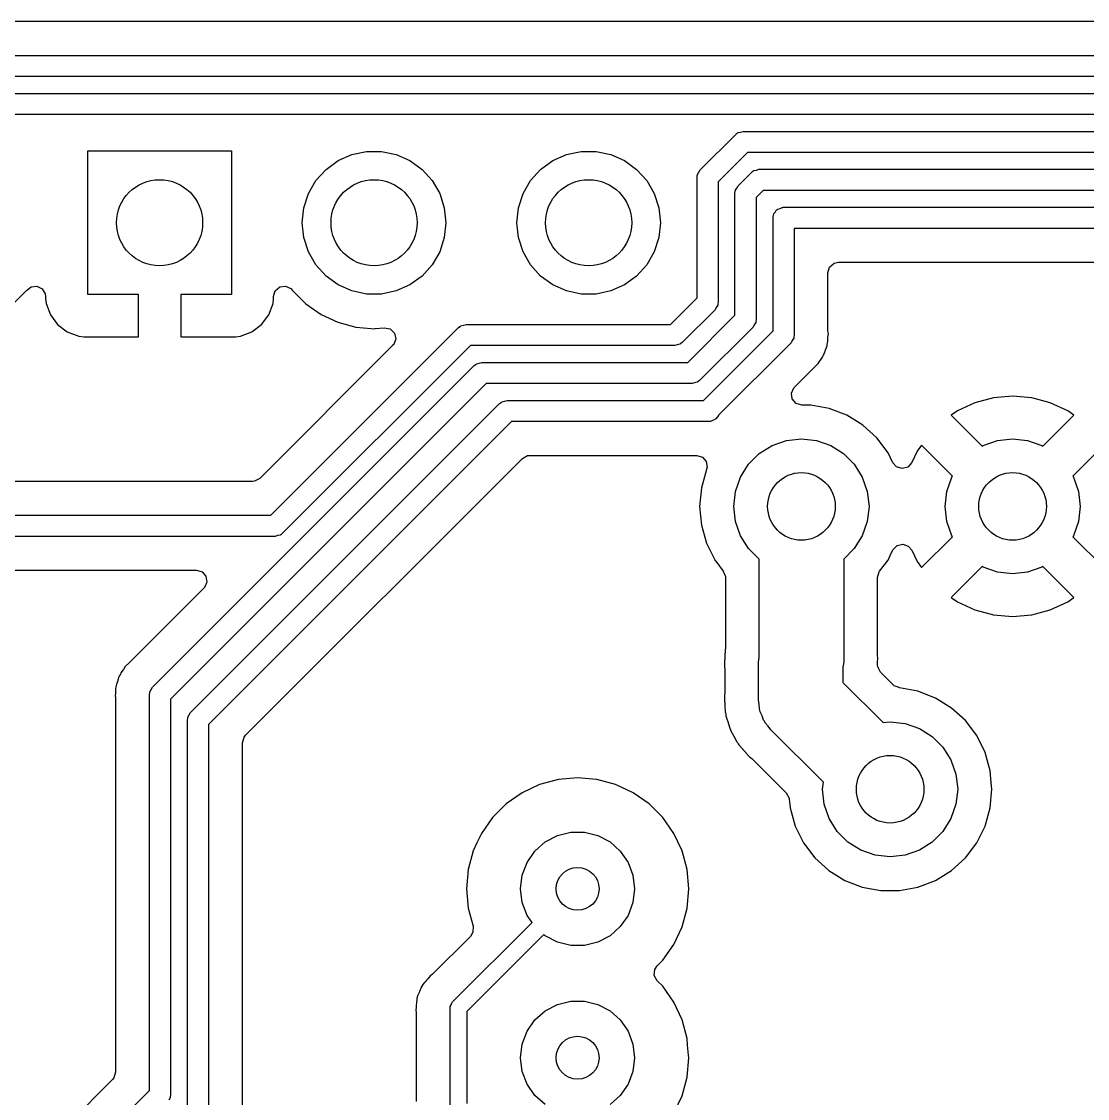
# Model space of a CAD drawing. Extents: x 0.79 to 7.48, y -4.92 to -0.79.
# Drawn here: x 4.741 to 5.238, y -1.988 to -1.485 of the extents above; entities that cross this region are included whole.
import ezdxf

# ---------------------------------------------------------------- set-up
doc = ezdxf.new("R2010")
doc.units = 0
doc.header["$MEASUREMENT"] = 0
doc.layers.add('BLACK', color=7, linetype='CONTINUOUS')

msp = doc.modelspace()

# ---------------------------------------------------------------- linework, layer by layer
at = {"layer": 'BLACK', "linetype": 'CONTINUOUS'}
for p, q in [((5.2832, -1.48531), (4.47861, -1.48531)), ((4.47825, -1.50108), (5.40889, -1.50108)), ((5.41093, -1.51092), (4.48029, -1.51092)), ((4.5188, -1.5188), (5.41623, -1.5188)), ((5.41827, -1.52864), (4.52084, -1.52864)), ((5.07599, -1.53685), (5.07716, -1.53651)), ((5.07716, -1.53651), (5.42357, -1.53651)), ((5.05709, -1.55454), (5.07368, -1.53795)), ((5.07368, -1.53795), (5.07438, -1.53743)), ((5.07438, -1.53743), (5.0745, -1.53729)), ((5.0745, -1.53729), (5.0746, -1.53726)), ((5.0746, -1.53726), (5.0748, -1.53711)), ((5.0748, -1.53711), (5.07599, -1.53685)), ((4.77165, -1.6126), (4.77165, -1.54567)), ((4.77165, -1.54567), (4.83858, -1.54567)), ((4.83858, -1.54567), (4.83858, -1.6126)), ((4.89478, -1.54731), (4.90162, -1.54585)), ((4.90162, -1.54585), (4.90862, -1.54585)), ((4.90862, -1.54585), (4.91546, -1.54731)), ((4.99478, -1.54731), (5.00162, -1.54585)), ((5.00162, -1.54585), (5.00862, -1.54585)), ((5.00862, -1.54585), (5.01546, -1.54731)), ((5.0792, -1.54635), (5.06549, -1.56006)), ((5.42561, -1.54635), (5.0792, -1.54635)), ((4.88273, -1.55426), (4.88839, -1.55015)), ((4.88839, -1.55015), (4.89478, -1.54731)), ((4.91546, -1.54731), (4.92185, -1.55015)), ((4.92185, -1.55015), (4.92751, -1.55426)), ((4.98273, -1.55426), (4.98839, -1.55015)), ((4.98839, -1.55015), (4.99478, -1.54731)), ((5.01546, -1.54731), (5.02185, -1.55015)), ((5.02185, -1.55015), (5.02751, -1.55426)), ((4.87804, -1.55946), (4.88273, -1.55426)), ((4.92751, -1.55426), (4.93219, -1.55946)), ((4.97804, -1.55946), (4.98273, -1.55426)), ((5.02751, -1.55426), (5.03219, -1.55946)), ((5.05581, -1.55688), (5.05584, -1.55664)), ((5.05584, -1.55664), (5.0565, -1.55561)), ((5.0565, -1.55561), (5.05709, -1.55454)), ((5.0748, -1.56188), (5.08102, -1.55567)), ((5.08102, -1.55567), (5.08172, -1.55514)), ((5.08172, -1.55514), (5.08184, -1.55501)), ((5.08184, -1.55501), (5.08194, -1.55498)), ((5.08194, -1.55498), (5.08214, -1.55483)), ((5.08214, -1.55483), (5.08333, -1.55457)), ((5.08333, -1.55457), (5.0845, -1.55423)), ((5.0845, -1.55423), (5.43091, -1.55423)), ((4.87455, -1.56552), (4.87804, -1.55946)), ((4.93219, -1.55946), (4.93569, -1.56552)), ((4.97455, -1.56552), (4.97804, -1.55946)), ((5.03219, -1.55946), (5.03569, -1.56552)), ((5.05565, -1.55802), (5.05577, -1.55715)), ((5.05565, -1.61417), (5.05565, -1.55802)), ((5.05576, -1.55698), (5.05581, -1.55688)), ((5.05577, -1.55715), (5.05576, -1.55698)), ((5.06549, -1.56006), (5.06549, -1.6162)), ((4.87238, -1.57218), (4.87455, -1.56552)), ((4.93569, -1.56552), (4.93785, -1.57218)), ((4.97238, -1.57218), (4.97455, -1.56552)), ((5.03569, -1.56552), (5.03785, -1.57218)), ((5.07336, -1.56536), (5.07349, -1.56449)), ((5.07336, -1.62224), (5.07336, -1.56536)), ((5.07347, -1.56432), (5.07353, -1.56422)), ((5.07349, -1.56449), (5.07347, -1.56432)), ((5.07353, -1.56422), (5.07356, -1.56398)), ((5.07356, -1.56398), (5.07422, -1.56295)), ((5.07422, -1.56295), (5.0748, -1.56188)), ((5.08653, -1.56407), (5.0832, -1.5674)), ((5.43294, -1.56407), (5.08653, -1.56407)), ((5.0832, -1.5674), (5.0832, -1.62428)), ((4.87165, -1.57913), (4.87238, -1.57218)), ((4.93785, -1.57218), (4.93858, -1.57913)), ((4.97165, -1.57913), (4.97238, -1.57218)), ((5.03785, -1.57218), (5.03858, -1.57913)), ((5.09108, -1.57687), (5.09128, -1.57548)), ((5.09108, -1.62958), (5.09108, -1.57687)), ((5.09128, -1.57548), (5.09147, -1.57518)), ((5.09147, -1.57518), (5.09152, -1.57482)), ((5.09152, -1.57482), (5.09221, -1.57403)), ((5.09221, -1.57403), (5.09278, -1.57315)), ((5.09278, -1.57315), (5.0931, -1.573)), ((5.0931, -1.573), (5.09334, -1.57273)), ((5.09334, -1.57273), (5.09435, -1.57243)), ((5.09435, -1.57243), (5.0953, -1.57199)), ((5.0953, -1.57199), (5.09566, -1.57205)), ((5.09566, -1.57205), (5.096, -1.57194)), ((5.096, -1.57194), (5.43824, -1.57194)), ((4.87238, -1.58609), (4.87165, -1.57913)), ((4.93858, -1.57913), (4.93785, -1.58609)), ((4.97238, -1.58609), (4.97165, -1.57913)), ((5.03858, -1.57913), (5.03785, -1.58609)), ((5.44028, -1.58179), (5.10092, -1.58179)), ((5.10092, -1.58179), (5.10092, -1.63161)), ((4.87455, -1.59275), (4.87238, -1.58609)), ((4.93785, -1.58609), (4.93569, -1.59275)), ((4.97455, -1.59275), (4.97238, -1.58609)), ((5.03785, -1.58609), (5.03569, -1.59275)), ((4.87804, -1.5988), (4.87455, -1.59275)), ((4.93569, -1.59275), (4.93219, -1.5988)), ((4.97804, -1.5988), (4.97455, -1.59275)), ((5.03569, -1.59275), (5.03219, -1.5988)), ((4.88273, -1.604), (4.87804, -1.5988)), ((4.93219, -1.5988), (4.92751, -1.604)), ((4.98273, -1.604), (4.97804, -1.5988)), ((5.03219, -1.5988), (5.02751, -1.604)), ((5.11669, -1.60244), (5.11746, -1.5998)), ((5.11746, -1.5998), (5.11954, -1.598)), ((5.11954, -1.598), (5.12157, -1.59756)), ((5.12157, -1.59756), (5.43993, -1.59756)), ((4.88839, -1.60812), (4.88273, -1.604)), ((4.92751, -1.604), (4.92185, -1.60812)), ((4.98839, -1.60812), (4.98273, -1.604)), ((5.02751, -1.604), (5.02185, -1.60812)), ((5.11669, -1.62943), (5.11669, -1.60244)), ((4.73688, -1.61699), (4.74298, -1.6109)), ((4.74298, -1.6109), (4.74309, -1.61074)), ((4.74309, -1.61074), (4.74524, -1.60902)), ((4.74524, -1.60902), (4.74797, -1.60874)), ((4.74797, -1.60874), (4.75043, -1.60998)), ((4.75043, -1.60998), (4.75182, -1.61235)), ((4.85827, -1.61354), (4.85904, -1.6109)), ((4.85904, -1.6109), (4.86112, -1.6091)), ((4.86112, -1.6091), (4.86384, -1.60871)), ((4.86384, -1.60871), (4.86635, -1.60985)), ((4.86635, -1.60985), (4.86715, -1.61074)), ((4.86715, -1.61074), (4.86726, -1.6109)), ((4.86726, -1.6109), (4.87335, -1.61699)), ((4.89478, -1.61096), (4.88839, -1.60812)), ((4.90162, -1.61242), (4.89478, -1.61096)), ((4.91546, -1.61096), (4.90862, -1.61242)), ((4.92185, -1.60812), (4.91546, -1.61096)), ((4.99478, -1.61096), (4.98839, -1.60812)), ((5.00162, -1.61242), (4.99478, -1.61096)), ((5.01546, -1.61096), (5.00862, -1.61242)), ((5.02185, -1.60812), (5.01546, -1.61096)), ((4.75182, -1.61235), (4.75197, -1.61354)), ((4.75197, -1.61354), (4.75197, -1.61448)), ((4.75197, -1.61448), (4.75222, -1.61683)), ((4.75222, -1.61683), (4.75222, -1.61683)), ((4.75222, -1.61683), (4.7542, -1.62213)), ((4.79528, -1.6126), (4.77165, -1.6126)), ((4.79528, -1.63228), (4.79528, -1.6126)), ((4.83858, -1.6126), (4.81496, -1.6126)), ((4.81496, -1.6126), (4.81496, -1.63228)), ((4.85604, -1.62213), (4.85802, -1.61683)), ((4.85802, -1.61683), (4.85827, -1.61448)), ((4.85802, -1.61683), (4.85802, -1.61683)), ((4.85827, -1.61448), (4.85827, -1.61354)), ((4.85827, -1.61448), (4.85827, -1.61448)), ((4.87335, -1.61699), (4.88041, -1.62193)), ((4.90862, -1.61242), (4.90162, -1.61242)), ((5.00862, -1.61242), (5.00162, -1.61242)), ((5.04324, -1.62657), (5.05565, -1.61417)), ((5.06549, -1.6162), (5.06536, -1.61707)), ((4.88041, -1.62193), (4.88822, -1.62557)), ((5.06405, -1.61968), (5.04876, -1.63498)), ((5.06463, -1.61862), (5.06405, -1.61968)), ((5.06529, -1.61759), (5.06463, -1.61862)), ((5.06532, -1.61735), (5.06529, -1.61759)), ((5.06538, -1.61725), (5.06532, -1.61735)), ((5.06536, -1.61707), (5.06538, -1.61725)), ((4.7542, -1.62213), (4.7542, -1.62213)), ((4.7542, -1.62213), (4.75759, -1.62666)), ((4.75759, -1.62666), (4.75759, -1.62666)), ((4.75759, -1.62666), (4.76212, -1.63005)), ((4.84811, -1.63005), (4.85265, -1.62666)), ((4.85265, -1.62666), (4.85604, -1.62213)), ((4.85265, -1.62666), (4.85265, -1.62666)), ((4.85604, -1.62213), (4.85604, -1.62213)), ((4.88822, -1.62557), (4.89654, -1.6278)), ((4.94562, -1.62718), (4.94681, -1.62692)), ((4.94681, -1.62692), (4.94798, -1.62657)), ((4.94798, -1.62657), (5.04324, -1.62657)), ((5.05131, -1.64429), (5.07336, -1.62224)), ((5.08235, -1.62669), (5.08176, -1.62776)), ((5.08301, -1.62566), (5.08235, -1.62669)), ((5.08304, -1.62542), (5.08301, -1.62566)), ((5.08309, -1.62532), (5.08304, -1.62542)), ((5.0832, -1.62428), (5.08308, -1.62515)), ((5.08308, -1.62515), (5.08309, -1.62532)), ((4.76212, -1.63005), (4.76212, -1.63005)), ((4.76212, -1.63005), (4.76743, -1.63203)), ((4.76743, -1.63203), (4.76743, -1.63203)), ((4.76743, -1.63203), (4.76977, -1.63228)), ((4.84047, -1.63228), (4.84281, -1.63203)), ((4.84281, -1.63203), (4.84811, -1.63005)), ((4.84281, -1.63203), (4.84281, -1.63203)), ((4.84811, -1.63005), (4.84811, -1.63005)), ((4.85696, -1.71555), (4.9445, -1.62802)), ((4.89654, -1.6278), (4.90374, -1.62843)), ((4.90374, -1.62843), (4.90512, -1.62855)), ((4.90512, -1.62855), (4.90555, -1.62852)), ((4.90512, -1.62855), (4.90512, -1.62855)), ((4.90512, -1.62855), (4.90512, -1.62855)), ((4.90555, -1.62852), (4.90988, -1.62814)), ((4.90988, -1.62814), (4.91258, -1.62868)), ((4.91258, -1.62868), (4.91456, -1.63059)), ((4.91456, -1.63059), (4.91518, -1.63327)), ((4.9445, -1.62802), (4.9452, -1.62749)), ((4.9452, -1.62749), (4.94532, -1.62736)), ((4.94532, -1.62736), (4.94542, -1.62733)), ((4.94542, -1.62733), (4.94562, -1.62718)), ((5.08176, -1.62776), (5.05683, -1.65269)), ((5.05865, -1.66201), (5.09108, -1.62958)), ((5.10092, -1.63161), (5.1008, -1.63248)), ((5.11676, -1.63026), (5.11669, -1.62943)), ((5.1167, -1.63255), (5.11687, -1.6309)), ((5.11687, -1.6309), (5.11676, -1.63026)), ((4.76977, -1.63228), (4.76977, -1.63228)), ((4.76977, -1.63228), (4.79528, -1.63228)), ((4.81496, -1.63228), (4.84047, -1.63228)), ((4.84047, -1.63228), (4.84047, -1.63228)), ((4.91376, -1.63645), (4.85186, -1.69835)), ((4.95001, -1.63642), (4.86248, -1.72395)), ((4.91426, -1.63586), (4.91376, -1.63645)), ((4.91518, -1.63327), (4.91426, -1.63586)), ((5.04528, -1.63642), (4.95001, -1.63642)), ((5.04644, -1.63607), (5.04528, -1.63642)), ((5.04763, -1.63582), (5.04644, -1.63607)), ((5.04783, -1.63567), (5.04763, -1.63582)), ((5.04794, -1.63564), (5.04783, -1.63567)), ((5.04805, -1.6355), (5.04794, -1.63564)), ((5.04876, -1.63498), (5.04805, -1.6355)), ((5.09948, -1.63509), (5.06571, -1.66886)), ((5.10006, -1.63403), (5.09948, -1.63509)), ((5.10072, -1.633), (5.10006, -1.63403)), ((5.10076, -1.63275), (5.10072, -1.633)), ((5.10081, -1.63266), (5.10076, -1.63275)), ((5.1008, -1.63248), (5.10081, -1.63266)), ((5.11568, -1.6381), (5.11629, -1.63656)), ((5.11629, -1.63656), (5.11636, -1.63591)), ((5.11636, -1.63591), (5.11651, -1.63509)), ((5.11651, -1.63509), (5.11669, -1.63446)), ((5.11669, -1.6328), (5.1167, -1.63255)), ((5.11669, -1.63446), (5.11669, -1.6328)), ((5.1132, -1.64317), (5.1142, -1.64185)), ((5.1142, -1.64185), (5.11444, -1.64124)), ((5.11444, -1.64124), (5.11481, -1.64049)), ((5.11481, -1.64049), (5.11515, -1.63993)), ((5.11515, -1.63993), (5.1156, -1.63834)), ((5.1156, -1.63834), (5.11568, -1.6381)), ((4.80184, -1.79573), (4.95184, -1.64573)), ((4.95184, -1.64573), (4.95254, -1.64521)), ((4.95254, -1.64521), (4.95265, -1.64507)), ((4.95265, -1.64507), (4.95276, -1.64504)), ((4.95276, -1.64504), (4.95296, -1.64489)), ((4.95296, -1.64489), (4.95415, -1.64463)), ((4.95415, -1.64463), (4.95531, -1.64429)), ((4.95531, -1.64429), (5.05131, -1.64429)), ((5.10105, -1.65582), (5.11038, -1.64649)), ((5.11038, -1.64649), (5.1122, -1.64479)), ((5.1122, -1.64479), (5.11306, -1.64338)), ((5.1122, -1.64479), (5.1122, -1.64479)), ((5.1122, -1.64479), (5.1122, -1.64479)), ((5.11306, -1.64338), (5.1132, -1.64317)), ((4.95735, -1.65413), (4.81024, -1.80125)), ((5.05335, -1.65413), (4.95735, -1.65413)), ((5.05451, -1.65379), (5.05335, -1.65413)), ((5.0557, -1.65353), (5.05451, -1.65379)), ((5.0559, -1.65338), (5.0557, -1.65353)), ((5.05601, -1.65335), (5.0559, -1.65338)), ((5.05612, -1.65322), (5.05601, -1.65335)), ((5.05683, -1.65269), (5.05612, -1.65322)), ((5.09967, -1.65858), (5.10082, -1.65607)), ((5.10082, -1.65607), (5.10105, -1.65582)), ((4.96596, -1.66235), (4.96713, -1.66201)), ((4.96713, -1.66201), (5.05865, -1.66201)), ((5.10006, -1.6613), (5.09967, -1.65858)), ((5.10187, -1.66338), (5.10006, -1.6613)), ((5.19383, -1.66082), (5.18518, -1.66314)), ((5.20276, -1.66004), (5.19383, -1.66082)), ((5.19383, -1.66082), (5.19383, -1.66082)), ((5.21168, -1.66082), (5.20276, -1.66004)), ((5.20276, -1.66004), (5.20276, -1.66004)), ((5.22033, -1.66314), (5.21168, -1.66082)), ((5.21168, -1.66082), (5.21168, -1.66082)), ((4.81955, -1.80754), (4.96365, -1.66345)), ((4.96365, -1.66345), (4.96435, -1.66292)), ((4.96435, -1.66292), (4.96447, -1.66279)), ((4.96447, -1.66279), (4.96457, -1.66276)), ((4.96457, -1.66276), (4.96477, -1.66261)), ((4.96477, -1.66261), (4.96596, -1.66235)), ((5.1045, -1.66415), (5.10187, -1.66338)), ((5.10871, -1.66415), (5.1045, -1.66415)), ((5.11732, -1.66576), (5.10871, -1.66415)), ((5.12549, -1.66893), (5.11732, -1.66576)), ((5.17707, -1.66692), (5.17419, -1.66894)), ((5.18518, -1.66314), (5.17707, -1.66692)), ((5.18518, -1.66314), (5.18518, -1.66314)), ((5.22844, -1.66692), (5.22033, -1.66314)), ((5.22033, -1.66314), (5.22033, -1.66314)), ((5.23132, -1.66894), (5.22844, -1.66692)), ((5.22844, -1.66692), (5.22844, -1.66692)), ((4.96916, -1.67185), (4.82795, -1.81306)), ((5.06122, -1.67185), (4.96916, -1.67185)), ((5.06157, -1.67175), (5.06122, -1.67185)), ((5.06192, -1.6718), (5.06157, -1.67175)), ((5.06287, -1.67136), (5.06192, -1.6718)), ((5.06388, -1.67107), (5.06287, -1.67136)), ((5.06412, -1.6708), (5.06388, -1.67107)), ((5.06444, -1.67065), (5.06412, -1.6708)), ((5.06501, -1.66977), (5.06444, -1.67065)), ((5.0657, -1.66897), (5.06501, -1.66977)), ((5.06571, -1.66886), (5.0657, -1.66897)), ((5.13294, -1.67354), (5.12549, -1.66893)), ((5.12549, -1.66893), (5.12549, -1.66893)), ((5.17419, -1.66894), (5.1886, -1.68335)), ((5.21691, -1.68335), (5.23132, -1.66894)), ((5.13941, -1.67944), (5.13294, -1.67354)), ((5.13294, -1.67354), (5.13294, -1.67354)), ((5.09067, -1.68304), (5.09732, -1.68071)), ((5.09732, -1.68071), (5.10433, -1.67992)), ((5.10433, -1.67992), (5.11134, -1.68071)), ((5.11134, -1.68071), (5.118, -1.68304)), ((5.14469, -1.68643), (5.13941, -1.67944)), ((5.18909, -1.68304), (5.19575, -1.68071)), ((5.19575, -1.68071), (5.20276, -1.67992)), ((5.20276, -1.67992), (5.20976, -1.68071)), ((5.20976, -1.68071), (5.21642, -1.68304)), ((5.07971, -1.69178), (5.08469, -1.68679)), ((5.08469, -1.68679), (5.09067, -1.68304)), ((5.118, -1.68304), (5.12397, -1.68679)), ((5.12397, -1.68679), (5.12896, -1.69178)), ((5.14701, -1.6911), (5.14469, -1.68643)), ((5.14469, -1.68643), (5.14469, -1.68643)), ((5.15826, -1.68573), (5.15581, -1.69099)), ((5.16027, -1.68286), (5.15826, -1.68573)), ((5.17468, -1.69727), (5.16027, -1.68286)), ((5.1886, -1.68335), (5.18909, -1.68304)), ((5.21642, -1.68304), (5.21691, -1.68335)), ((5.24524, -1.68286), (5.23083, -1.69727)), ((4.84515, -1.81816), (4.97427, -1.68905)), ((4.97427, -1.68905), (4.97668, -1.68773)), ((4.97668, -1.68773), (4.97772, -1.68762)), ((4.97772, -1.68762), (5.05552, -1.68762)), ((5.05552, -1.68762), (5.05816, -1.68839)), ((5.05816, -1.68839), (5.05996, -1.69047)), ((5.05996, -1.69047), (5.06035, -1.69319)), ((5.07595, -1.69775), (5.07971, -1.69178)), ((5.12896, -1.69178), (5.13271, -1.69775)), ((5.14871, -1.69301), (5.14701, -1.6911)), ((5.15581, -1.69099), (5.15399, -1.69305)), ((5.06007, -1.69427), (5.05767, -1.7027)), ((5.06008, -1.69423), (5.06007, -1.69426)), ((5.06007, -1.69426), (5.06007, -1.69427)), ((5.06013, -1.69405), (5.06008, -1.69423)), ((5.06035, -1.69319), (5.06013, -1.69405)), ((5.06013, -1.69405), (5.06013, -1.69405)), ((5.15135, -1.69381), (5.14871, -1.69301)), ((5.15399, -1.69305), (5.15135, -1.69381)), ((5.17438, -1.69775), (5.17468, -1.69727)), ((5.23083, -1.69727), (5.23113, -1.69775)), ((4.84841, -1.69978), (4.45705, -1.69978)), ((4.84945, -1.69967), (4.84841, -1.69978)), ((4.85186, -1.69835), (4.84945, -1.69967)), ((5.07362, -1.70441), (5.07595, -1.69775)), ((5.13271, -1.69775), (5.13504, -1.70441)), ((5.17205, -1.70441), (5.17438, -1.69775)), ((5.23113, -1.69775), (5.23346, -1.70441)), ((5.05767, -1.7027), (5.05686, -1.71142)), ((5.05767, -1.7027), (5.05767, -1.7027)), ((5.07283, -1.71142), (5.07362, -1.70441)), ((5.13504, -1.70441), (5.13583, -1.71142)), ((5.17126, -1.71142), (5.17205, -1.70441)), ((5.23346, -1.70441), (5.23425, -1.71142)), ((5.05686, -1.71142), (5.05686, -1.71142)), ((5.05686, -1.71142), (5.05767, -1.72014)), ((5.07362, -1.71843), (5.07283, -1.71142)), ((5.13583, -1.71142), (5.13504, -1.71843)), ((5.17205, -1.71843), (5.17126, -1.71142)), ((5.23425, -1.71142), (5.23346, -1.71843)), ((4.4485, -1.71555), (4.85696, -1.71555)), ((5.05767, -1.72014), (5.05767, -1.72014)), ((5.05767, -1.72014), (5.06007, -1.72856)), ((5.07595, -1.72508), (5.07362, -1.71843)), ((5.13504, -1.71843), (5.13271, -1.72508)), ((5.17438, -1.72508), (5.17205, -1.71843)), ((5.23346, -1.71843), (5.23113, -1.72508)), ((4.859, -1.72539), (4.44646, -1.72539)), ((4.86017, -1.72505), (4.859, -1.72539)), ((4.86136, -1.72479), (4.86017, -1.72505)), ((4.86156, -1.72464), (4.86136, -1.72479)), ((4.86166, -1.72461), (4.86156, -1.72464)), ((4.86178, -1.72448), (4.86166, -1.72461)), ((4.86248, -1.72395), (4.86178, -1.72448)), ((5.07971, -1.73105), (5.07595, -1.72508)), ((5.13271, -1.72508), (5.12896, -1.73105)), ((5.16027, -1.73998), (5.17468, -1.72557)), ((5.17468, -1.72557), (5.17438, -1.72508)), ((5.23113, -1.72508), (5.23083, -1.72557)), ((5.23083, -1.72557), (5.24524, -1.73998)), ((5.06007, -1.72856), (5.06007, -1.72856)), ((5.06007, -1.72856), (5.06397, -1.7364)), ((5.08465, -1.73599), (5.07971, -1.73105)), ((5.12896, -1.73105), (5.12402, -1.73599)), ((5.14575, -1.73427), (5.14701, -1.73173)), ((5.14701, -1.73173), (5.14888, -1.72971)), ((5.14888, -1.72971), (5.15155, -1.72903)), ((5.15155, -1.72903), (5.15416, -1.72989)), ((5.15416, -1.72989), (5.15581, -1.73184)), ((5.15581, -1.73184), (5.15826, -1.73711)), ((5.06397, -1.7364), (5.06397, -1.73641)), ((5.06397, -1.73641), (5.06489, -1.73762)), ((5.08465, -1.78148), (5.08465, -1.73599)), ((5.12402, -1.73599), (5.12402, -1.78367)), ((5.14077, -1.74159), (5.14469, -1.73641)), ((5.14469, -1.73641), (5.14575, -1.73427)), ((5.15826, -1.73711), (5.15826, -1.73711)), ((5.15826, -1.73711), (5.16027, -1.73998)), ((4.44865, -1.74116), (4.82232, -1.74116)), ((4.82232, -1.74116), (4.82496, -1.74194)), ((4.82496, -1.74194), (4.82676, -1.74402)), ((5.06489, -1.73762), (5.06789, -1.74159)), ((5.06789, -1.74159), (5.06886, -1.74417)), ((5.13978, -1.74454), (5.14056, -1.7419)), ((5.14056, -1.7419), (5.14077, -1.74159)), ((5.16027, -1.73998), (5.16027, -1.73998)), ((5.1886, -1.73949), (5.17419, -1.7539)), ((5.18909, -1.73979), (5.1886, -1.73949)), ((5.19575, -1.74212), (5.18909, -1.73979)), ((5.20276, -1.74291), (5.19575, -1.74212)), ((5.20976, -1.74212), (5.20276, -1.74291)), ((5.21642, -1.73979), (5.20976, -1.74212)), ((5.21691, -1.73949), (5.21642, -1.73979)), ((5.23132, -1.7539), (5.21691, -1.73949)), ((4.82715, -1.74674), (4.82601, -1.74924)), ((4.82676, -1.74402), (4.82715, -1.74674)), ((5.06886, -1.74417), (5.06888, -1.74454)), ((5.06888, -1.74454), (5.06888, -1.77749)), ((5.13978, -1.78049), (5.13978, -1.74454)), ((4.82577, -1.7495), (4.80753, -1.76774)), ((4.82601, -1.74924), (4.82577, -1.7495)), ((5.17419, -1.7539), (5.17419, -1.7539)), ((5.17419, -1.7539), (5.17707, -1.75591)), ((5.17707, -1.75591), (5.17707, -1.75591)), ((5.17707, -1.75591), (5.18518, -1.7597)), ((5.22033, -1.7597), (5.22844, -1.75591)), ((5.22844, -1.75591), (5.23132, -1.7539)), ((5.18518, -1.7597), (5.18518, -1.7597)), ((5.18518, -1.7597), (5.19383, -1.76201)), ((5.19383, -1.76201), (5.19383, -1.76201)), ((5.19383, -1.76201), (5.20276, -1.76279)), ((5.20276, -1.76279), (5.21168, -1.76201)), ((5.21168, -1.76201), (5.22033, -1.7597)), ((5.21168, -1.76201), (5.21168, -1.76201)), ((5.22033, -1.7597), (5.22033, -1.7597)), ((5.20276, -1.76279), (5.20276, -1.76279)), ((4.80753, -1.76774), (4.79094, -1.78433)), ((5.06888, -1.77749), (5.06882, -1.77825)), ((5.06864, -1.78128), (5.06855, -1.78214)), ((5.06855, -1.78214), (5.06855, -1.78301)), ((5.06865, -1.78115), (5.06864, -1.78128)), ((5.06879, -1.77842), (5.06865, -1.78115)), ((5.06882, -1.77825), (5.06879, -1.77842)), ((5.08431, -1.784), (5.08461, -1.78192)), ((5.08461, -1.78192), (5.08465, -1.78148)), ((5.13984, -1.78126), (5.13978, -1.78049)), ((5.1398, -1.78433), (5.13993, -1.7818)), ((5.13993, -1.7818), (5.13984, -1.78126)), ((4.78811, -1.78766), (4.78711, -1.78898)), ((4.78825, -1.78745), (4.78811, -1.78766)), ((4.78912, -1.78603), (4.78825, -1.78745)), ((4.79094, -1.78433), (4.78912, -1.78603)), ((5.06854, -1.78314), (5.0684, -1.78587)), ((5.0684, -1.78587), (5.06849, -1.78641)), ((5.06849, -1.78641), (5.06855, -1.78717)), ((5.06855, -1.78301), (5.06854, -1.78314)), ((5.06855, -1.78717), (5.06855, -1.79846)), ((5.08431, -1.80164), (5.08431, -1.784)), ((5.12372, -1.78575), (5.12369, -1.78619)), ((5.12369, -1.78619), (5.12369, -1.79348)), ((5.12402, -1.78367), (5.12372, -1.78575)), ((5.13978, -1.78466), (5.13979, -1.78453)), ((5.13978, -1.78526), (5.13978, -1.78466)), ((5.1399, -1.7863), (5.13978, -1.78526)), ((5.13979, -1.78453), (5.1398, -1.78433)), ((5.14121, -1.78871), (5.1399, -1.7863)), ((4.78563, -1.79273), (4.78503, -1.79427)), ((4.78571, -1.79249), (4.78563, -1.79273)), ((4.78616, -1.79089), (4.78571, -1.79249)), ((4.7865, -1.79033), (4.78616, -1.79089)), ((4.78616, -1.79089), (4.78616, -1.79089)), ((4.78687, -1.78959), (4.7865, -1.79033)), ((4.78711, -1.78898), (4.78687, -1.78959)), ((4.78711, -1.78898), (4.78711, -1.78898)), ((5.14714, -1.79464), (5.14121, -1.78871)), ((4.7848, -1.79574), (4.78463, -1.79637)), ((4.78463, -1.79637), (4.78463, -1.79803)), ((4.78496, -1.79492), (4.7848, -1.79574)), ((4.78503, -1.79427), (4.78496, -1.79492)), ((4.78503, -1.79427), (4.78503, -1.79427)), ((4.80056, -1.79807), (4.80059, -1.79783)), ((4.80059, -1.79783), (4.80125, -1.7968)), ((4.80125, -1.7968), (4.80184, -1.79573)), ((5.12369, -1.79348), (5.14238, -1.81218)), ((5.14759, -1.79504), (5.14714, -1.79464)), ((5.14984, -1.79593), (5.14759, -1.79504)), ((5.14983, -1.796), (5.14984, -1.79593)), ((5.15005, -1.79604), (5.14983, -1.796)), ((5.15866, -1.79765), (5.15005, -1.79604)), ((5.15005, -1.79604), (5.15005, -1.79604)), ((5.16683, -1.80082), (5.15866, -1.79765)), ((4.78446, -1.79977), (4.78444, -1.79993)), ((4.78444, -1.79993), (4.78451, -1.80028)), ((4.78456, -1.79879), (4.78446, -1.79977)), ((4.78451, -1.80028), (4.78456, -1.80057)), ((4.78461, -1.79828), (4.78456, -1.79879)), ((4.78456, -1.80057), (4.78463, -1.8014)), ((4.78463, -1.79803), (4.78461, -1.79828)), ((4.78463, -1.8014), (4.78463, -1.97523)), ((4.80039, -1.79921), (4.80052, -1.79834)), ((4.80039, -1.98379), (4.80039, -1.79921)), ((4.80051, -1.79817), (4.80056, -1.79807)), ((4.80052, -1.79834), (4.80051, -1.79817)), ((4.81024, -1.80125), (4.81024, -1.98583)), ((5.06849, -1.79923), (5.0684, -1.79977)), ((5.0684, -1.79977), (5.06849, -1.80156)), ((5.06855, -1.79846), (5.06849, -1.79923)), ((5.06849, -1.80156), (5.06854, -1.8025)), ((5.06854, -1.8025), (5.06855, -1.80263)), ((5.06855, -1.80263), (5.06855, -1.8035)), ((5.08461, -1.80372), (5.08431, -1.80164)), ((5.17427, -1.80543), (5.16683, -1.80082)), ((5.16683, -1.80082), (5.16683, -1.80082)), ((4.81897, -1.80861), (4.81955, -1.80754)), ((5.06855, -1.8035), (5.06864, -1.80436)), ((5.06864, -1.80436), (5.06865, -1.80448)), ((5.06865, -1.80448), (5.06879, -1.80721)), ((5.06879, -1.80721), (5.06879, -1.80721)), ((5.06879, -1.80721), (5.06893, -1.80775)), ((5.06893, -1.80775), (5.06907, -1.8085)), ((5.08476, -1.80582), (5.08461, -1.80372)), ((5.08501, -1.80648), (5.08476, -1.80582)), ((5.08511, -1.80718), (5.08501, -1.80648)), ((5.08599, -1.8091), (5.08511, -1.80718)), ((5.18075, -1.81133), (5.17427, -1.80543)), ((5.17427, -1.80543), (5.17427, -1.80543)), ((4.81811, -1.81102), (4.81824, -1.81015)), ((4.81811, -1.99113), (4.81811, -1.81102)), ((4.81822, -1.80998), (4.81827, -1.80988)), ((4.81824, -1.81015), (4.81822, -1.80998)), ((4.81827, -1.80988), (4.81831, -1.80964)), ((4.81831, -1.80964), (4.81897, -1.80861)), ((5.06907, -1.8085), (5.06913, -1.80905)), ((5.06913, -1.80905), (5.06913, -1.80905)), ((5.06913, -1.80905), (5.06959, -1.81047)), ((5.06959, -1.81047), (5.06998, -1.81165)), ((5.06998, -1.81165), (5.07001, -1.81177)), ((5.07001, -1.81177), (5.07072, -1.81441)), ((5.08672, -1.81107), (5.08599, -1.8091)), ((5.08715, -1.81164), (5.08672, -1.81107)), ((5.08744, -1.81228), (5.08715, -1.81164)), ((5.08882, -1.81387), (5.08744, -1.81228)), ((5.14238, -1.81218), (5.14567, -1.81181)), ((5.14567, -1.81181), (5.15268, -1.8126)), ((5.15268, -1.8126), (5.15933, -1.81493)), ((5.18603, -1.81832), (5.18075, -1.81133)), ((4.82795, -1.81306), (4.82795, -1.99317)), ((5.07072, -1.81441), (5.07072, -1.81441)), ((5.07072, -1.81441), (5.07097, -1.8149)), ((5.07097, -1.8149), (5.07126, -1.81561)), ((5.07126, -1.81561), (5.07143, -1.81614)), ((5.07143, -1.81614), (5.0728, -1.8185)), ((5.09008, -1.81556), (5.08882, -1.81387)), ((5.11454, -1.84002), (5.09008, -1.81556)), ((5.15933, -1.81493), (5.16531, -1.81868)), ((4.84372, -1.82162), (4.8445, -1.81898)), ((4.84372, -1.9064), (4.84372, -1.82162)), ((4.8445, -1.81898), (4.84515, -1.81816)), ((5.0728, -1.8185), (5.07286, -1.81862)), ((5.07286, -1.81862), (5.07372, -1.82031)), ((5.07372, -1.82031), (5.0741, -1.82105)), ((5.0741, -1.82105), (5.0741, -1.82105)), ((5.0741, -1.82105), (5.0741, -1.82105)), ((5.0741, -1.82105), (5.07445, -1.82148)), ((5.07445, -1.82148), (5.07488, -1.82211)), ((5.07488, -1.82211), (5.07516, -1.82259)), ((5.07516, -1.82259), (5.07516, -1.82259)), ((5.07516, -1.82259), (5.07699, -1.82462)), ((5.16531, -1.81868), (5.17029, -1.82367)), ((5.1899, -1.8261), (5.18603, -1.81832)), ((5.18603, -1.81832), (5.18603, -1.81832)), ((5.07699, -1.82462), (5.07707, -1.82472)), ((5.07707, -1.82472), (5.07762, -1.82539)), ((5.07762, -1.82539), (5.07823, -1.826)), ((5.07823, -1.826), (5.07832, -1.8261)), ((5.07832, -1.8261), (5.08015, -1.82813)), ((5.17029, -1.82367), (5.17405, -1.82964)), ((5.18993, -1.82616), (5.1899, -1.8261)), ((5.19187, -1.83297), (5.18993, -1.82616)), ((5.08015, -1.82813), (5.08059, -1.82845)), ((5.08059, -1.82845), (5.08118, -1.82895)), ((5.08118, -1.82895), (5.09723, -1.84501)), ((5.17405, -1.82964), (5.17638, -1.8363)), ((5.19233, -1.83459), (5.19187, -1.83297)), ((5, -1.83797), (4.99101, -1.83876)), ((5.00899, -1.83876), (5, -1.83797)), ((5, -1.83797), (5, -1.83797)), ((5.17638, -1.8363), (5.17717, -1.84331)), ((5.19285, -1.84026), (5.19233, -1.83459)), ((5.19233, -1.83459), (5.19233, -1.83459)), ((4.98229, -1.8411), (4.9741, -1.84491)), ((4.99101, -1.83876), (4.98229, -1.8411)), ((4.98229, -1.8411), (4.98229, -1.8411)), ((4.99101, -1.83876), (4.99101, -1.83876)), ((5.01771, -1.8411), (5.00899, -1.83876)), ((5.00899, -1.83876), (5.00899, -1.83876)), ((5.0259, -1.84491), (5.01771, -1.8411)), ((5.01771, -1.8411), (5.01771, -1.8411)), ((5.01771, -1.8411), (5.01771, -1.8411)), ((5.11417, -1.84331), (5.11454, -1.84002)), ((5.19314, -1.84331), (5.19285, -1.84026)), ((4.9741, -1.84491), (4.96671, -1.85009)), ((5.03329, -1.85009), (5.0259, -1.84491)), ((5.09723, -1.84501), (5.09855, -1.84742)), ((5.09855, -1.84742), (5.09864, -1.84801)), ((5.09864, -1.84801), (5.09874, -1.84913)), ((5.11496, -1.85032), (5.11417, -1.84331)), ((5.17717, -1.84331), (5.17638, -1.85032)), ((5.19233, -1.85203), (5.19314, -1.84331)), ((4.96671, -1.85009), (4.96033, -1.85647)), ((4.96671, -1.85009), (4.96671, -1.85009)), ((4.96671, -1.85009), (4.96671, -1.85009)), ((5.03967, -1.85647), (5.03329, -1.85009)), ((5.09874, -1.84913), (5.099, -1.85196)), ((5.099, -1.85196), (5.09901, -1.85203)), ((5.09901, -1.85203), (5.09901, -1.85203)), ((5.09901, -1.85203), (5.10141, -1.86045)), ((5.11729, -1.85697), (5.11496, -1.85032)), ((5.17638, -1.85032), (5.17405, -1.85697)), ((5.18993, -1.86045), (5.19233, -1.85203)), ((4.96033, -1.85647), (4.95515, -1.86387)), ((4.96033, -1.85647), (4.96033, -1.85647)), ((4.96033, -1.85647), (4.96033, -1.85647)), ((5.04485, -1.86387), (5.03967, -1.85647)), ((5.12104, -1.86294), (5.11729, -1.85697)), ((5.17405, -1.85697), (5.17029, -1.86294)), ((5.10141, -1.86045), (5.10141, -1.86045)), ((5.10141, -1.86045), (5.10531, -1.86829)), ((5.12603, -1.86793), (5.12104, -1.86294)), ((5.17029, -1.86294), (5.16531, -1.86793)), ((5.18603, -1.86829), (5.18993, -1.86045)), ((4.95515, -1.86387), (4.95308, -1.86829)), ((4.98011, -1.87214), (4.9849, -1.86789)), ((4.9849, -1.86789), (4.99058, -1.86492)), ((4.99058, -1.86492), (4.9968, -1.86338)), ((4.9968, -1.86338), (5.0032, -1.86338)), ((5.0032, -1.86338), (5.00942, -1.86492)), ((5.00942, -1.86492), (5.0151, -1.86789)), ((5.0151, -1.86789), (5.01989, -1.87214)), ((5.04867, -1.87205), (5.04485, -1.86387)), ((5.132, -1.87168), (5.12603, -1.86793)), ((5.16531, -1.86793), (5.15933, -1.87168)), ((4.95133, -1.87205), (4.949, -1.88077)), ((4.95308, -1.86829), (4.95133, -1.87205)), ((4.95133, -1.87205), (4.95133, -1.87205)), ((4.97647, -1.87741), (4.98011, -1.87214)), ((5.01989, -1.87214), (5.02353, -1.87741)), ((5.051, -1.88077), (5.04867, -1.87205)), ((5.10531, -1.86829), (5.10531, -1.86829)), ((5.10531, -1.86829), (5.11059, -1.87528)), ((5.13866, -1.87401), (5.132, -1.87168)), ((5.15933, -1.87168), (5.15268, -1.87401)), ((5.18075, -1.87528), (5.18603, -1.86829)), ((4.9742, -1.8834), (4.97647, -1.87741)), ((5.02353, -1.87741), (5.0258, -1.8834)), ((5.11059, -1.87528), (5.11706, -1.88119)), ((5.14567, -1.8748), (5.13866, -1.87401)), ((5.15268, -1.87401), (5.14567, -1.8748)), ((5.17427, -1.88119), (5.18075, -1.87528)), ((4.949, -1.88077), (4.94821, -1.88976)), ((4.949, -1.88077), (4.949, -1.88077)), ((5.05179, -1.88976), (5.051, -1.88077)), ((5.11706, -1.88119), (5.11706, -1.88119)), ((5.11706, -1.88119), (5.12451, -1.8858)), ((5.16683, -1.8858), (5.17427, -1.88119)), ((4.97343, -1.88976), (4.9742, -1.8834)), ((5.0258, -1.8834), (5.02657, -1.88976)), ((5.12451, -1.8858), (5.12451, -1.8858)), ((5.12451, -1.8858), (5.12451, -1.8858)), ((5.12451, -1.8858), (5.13268, -1.88896)), ((5.15866, -1.88896), (5.16683, -1.8858)), ((4.94821, -1.88976), (4.94821, -1.88976)), ((4.94821, -1.88976), (4.949, -1.89876)), ((4.9742, -1.89612), (4.97343, -1.88976)), ((5.02657, -1.88976), (5.0258, -1.89612)), ((5.051, -1.89876), (5.05179, -1.88976)), ((5.13268, -1.88896), (5.14129, -1.89057)), ((5.14129, -1.89057), (5.14129, -1.89057)), ((5.14129, -1.89057), (5.15005, -1.89057)), ((5.15005, -1.89057), (5.15866, -1.88896)), ((5.15005, -1.89057), (5.15005, -1.89057)), ((4.97647, -1.90211), (4.9742, -1.89612)), ((5.0258, -1.89612), (5.02353, -1.90211)), ((4.949, -1.89876), (4.949, -1.89876)), ((4.949, -1.89876), (4.95125, -1.90719)), ((4.97876, -1.90543), (4.97647, -1.90211)), ((5.02353, -1.90211), (5.01989, -1.90739)), ((5.04867, -1.90748), (5.051, -1.89876)), ((4.84372, -1.99098), (4.84372, -1.9064)), ((4.9417, -1.94249), (4.97876, -1.90543)), ((4.95125, -1.90719), (4.95119, -1.90994)), ((5.01989, -1.90739), (5.0151, -1.91163)), ((5.04485, -1.91566), (5.04867, -1.90748)), ((4.94999, -1.91191), (4.93242, -1.92947)), ((4.98426, -1.91107), (4.94843, -1.94691)), ((4.95119, -1.90994), (4.94999, -1.91191)), ((4.9849, -1.91163), (4.98426, -1.91107)), ((4.99058, -1.91461), (4.9849, -1.91163)), ((5.0151, -1.91163), (5.00942, -1.91461)), ((4.9968, -1.91614), (4.99058, -1.91461)), ((5.0032, -1.91614), (4.9968, -1.91614)), ((5.00942, -1.91461), (5.0032, -1.91614)), ((5.03967, -1.92305), (5.04485, -1.91566)), ((5.03741, -1.92532), (5.03967, -1.92305)), ((5.03573, -1.93017), (5.03593, -1.92743)), ((5.03593, -1.92743), (5.03705, -1.92568)), ((5.03705, -1.92568), (5.03741, -1.92532)), ((4.92908, -1.93297), (4.92865, -1.93347)), ((4.92919, -1.93283), (4.92908, -1.93297)), ((4.92956, -1.93234), (4.92919, -1.93283)), ((4.93, -1.9319), (4.92956, -1.93234)), ((4.93011, -1.93177), (4.93, -1.9319)), ((4.93145, -1.93023), (4.93011, -1.93177)), ((4.93161, -1.93013), (4.93145, -1.93023)), ((4.93145, -1.93023), (4.93145, -1.93023)), ((4.93242, -1.92947), (4.93161, -1.93013)), ((5.03705, -1.93259), (5.03573, -1.93017)), ((5.03967, -1.93521), (5.03705, -1.93259)), ((4.92624, -1.93781), (4.92539, -1.93967)), ((4.9263, -1.93765), (4.92624, -1.93781)), ((4.92702, -1.93574), (4.9263, -1.93765)), ((4.92713, -1.93558), (4.92702, -1.93573)), ((4.92702, -1.93573), (4.92702, -1.93574)), ((4.92766, -1.93469), (4.92713, -1.93558)), ((4.92774, -1.93451), (4.92766, -1.93469)), ((4.92865, -1.93347), (4.92774, -1.93451)), ((4.92774, -1.93451), (4.92774, -1.93451)), ((5.04485, -1.94261), (5.03967, -1.93521)), ((4.92487, -1.94325), (4.92478, -1.94387)), ((4.92489, -1.94308), (4.92487, -1.94325)), ((4.92504, -1.94104), (4.92489, -1.94308)), ((4.9251, -1.94087), (4.92504, -1.94104)), ((4.92504, -1.94104), (4.92504, -1.94104)), ((4.92536, -1.93986), (4.9251, -1.94087)), ((4.92539, -1.93967), (4.92536, -1.93986)), ((4.92539, -1.93967), (4.92539, -1.93967)), ((4.94102, -1.94384), (4.9413, -1.94296)), ((4.9413, -1.94296), (4.94156, -1.94277)), ((4.94156, -1.94277), (4.9417, -1.94249)), ((4.99058, -1.94366), (4.9968, -1.94212)), ((4.9968, -1.94212), (5.0032, -1.94212)), ((5.0032, -1.94212), (5.00942, -1.94366)), ((5.04867, -1.95079), (5.04485, -1.94261)), ((4.92478, -1.94466), (4.92463, -1.9467)), ((4.92463, -1.9467), (4.92463, -1.9467)), ((4.92463, -1.9467), (4.92467, -1.94688)), ((4.92467, -1.94688), (4.92478, -1.94792)), ((4.92478, -1.94387), (4.92478, -1.94387)), ((4.92478, -1.94387), (4.92478, -1.94448)), ((4.92478, -1.94448), (4.92478, -1.94466)), ((4.92478, -1.94792), (4.92478, -1.98885)), ((4.94055, -1.94528), (4.94065, -1.94497)), ((4.94055, -1.9915), (4.94055, -1.94528)), ((4.9406, -1.94466), (4.94102, -1.94384)), ((4.94065, -1.94497), (4.9406, -1.94466)), ((4.94843, -1.94691), (4.94843, -1.98987)), ((4.98011, -1.95088), (4.9849, -1.94663)), ((4.9849, -1.94663), (4.99058, -1.94366)), ((5.00942, -1.94366), (5.0151, -1.94663)), ((5.0151, -1.94663), (5.01989, -1.95088)), ((4.97647, -1.95615), (4.98011, -1.95088)), ((5.01989, -1.95088), (5.02353, -1.95615)), ((5.051, -1.95951), (5.04867, -1.95079)), ((4.9742, -1.96214), (4.97647, -1.95615)), ((5.02353, -1.95615), (5.0258, -1.96214)), ((4.97343, -1.9685), (4.9742, -1.96214)), ((5.0258, -1.96214), (5.02657, -1.9685)), ((5.05128, -1.9627), (5.051, -1.95951)), ((5.05169, -1.96733), (5.05128, -1.9627)), ((4.9742, -1.97486), (4.97343, -1.9685)), ((5.02657, -1.9685), (5.0258, -1.97486)), ((5.051, -1.9775), (5.05179, -1.9685)), ((5.05179, -1.9685), (5.05169, -1.96733)), ((4.78385, -1.97787), (4.7832, -1.97869)), ((4.78463, -1.97523), (4.78385, -1.97787)), ((4.97647, -1.98085), (4.9742, -1.97486)), ((5.0258, -1.97486), (5.02353, -1.98085)), ((5.04867, -1.98622), (5.051, -1.9775)), ((4.7832, -1.97869), (4.75656, -2.00533)), ((4.98011, -1.98613), (4.97647, -1.98085)), ((5.02353, -1.98085), (5.01989, -1.98613)), ((4.76746, -2.01672), (4.80039, -1.98379)), ((4.81004, -1.98721), (4.80938, -1.98824)), ((4.81007, -1.98697), (4.81004, -1.98721)), ((4.81012, -1.98687), (4.81007, -1.98697)), ((4.81024, -1.98583), (4.81011, -1.9867)), ((4.81011, -1.9867), (4.81012, -1.98687)), ((4.9849, -1.99037), (4.98011, -1.98613)), ((5.01989, -1.98613), (5.0151, -1.99037)), ((5.04485, -1.9944), (5.04867, -1.98622))]:
    msp.add_line(p, q, dxfattribs=at)
at = {"layer": 'BLACK'}
for centre, radius in [((4.80512, -1.57913), 0.020079), ((4.90512, -1.57913), 0.020079), ((5.00512, -1.57913), 0.020079), ((5.10433, -1.71142), 0.015748), ((5.20276, -1.71142), 0.015748), ((5.14567, -1.84331), 0.015748), ((5, -1.88976), 0.01), ((5, -1.9685), 0.01)]:
    msp.add_circle(centre, radius, dxfattribs=at)

doc.saveas('drawing.dxf')
